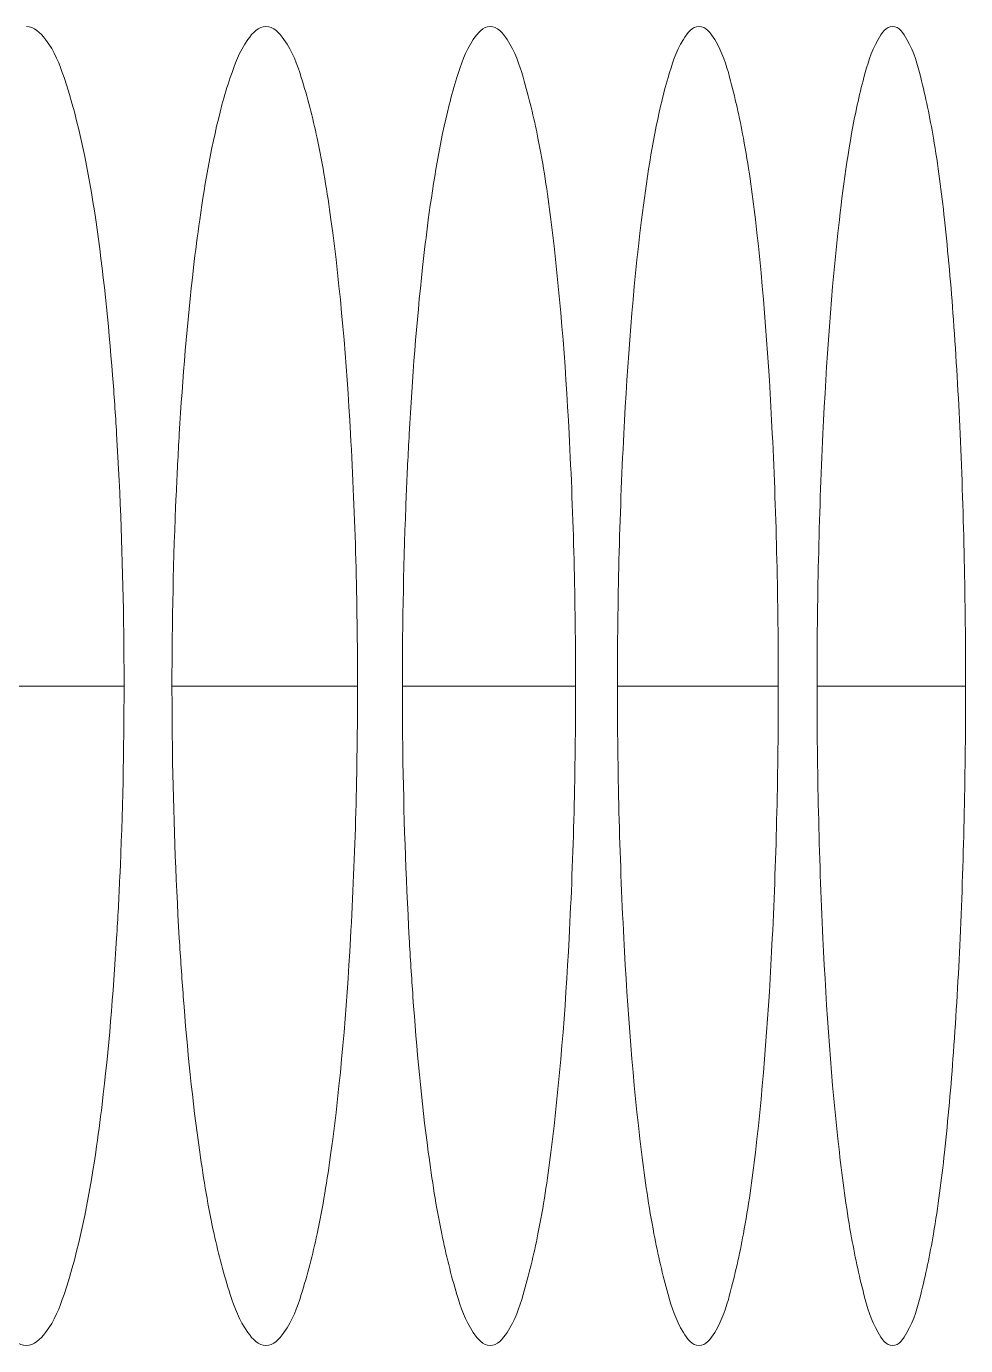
# Model space of a CAD drawing. Header units: millimetres. Extents: x 1177 to 4147, y 93 to 2194.
# Drawn here: x 2914.79 to 2919.07, y 1356.1 to 1362.1 of the extents above; entities that cross this region are included whole.
import ezdxf

# ---------------------------------------------------------------- set-up
doc = ezdxf.new("R2010")
doc.units = ezdxf.units.MM
doc.header["$LTSCALE"] = 0.1
doc.layers.add('标注', color=251, linetype='Continuous', lineweight=9)

msp = doc.modelspace()

# ---------------------------------------------------------------- linework, layer by layer
at = {"layer": '标注'}
for p, q in [((2914.3372, 1359.0968), (2915.2372, 1359.0968)), ((2915.4553, 1359.0968), (2916.2994, 1359.0968)), ((2916.5035, 1359.0968), (2917.2917, 1359.0968)), ((2917.4818, 1359.0968), (2918.214, 1359.0968)), ((2918.39, 1359.0968), (2919.0662, 1359.0968))]:
    msp.add_line(p, q, dxfattribs=at)
for points, knots in [([(2915.1083, 1361.2174), (2915.0761, 1361.4362), (2915.0204, 1361.7234), (2914.9099, 1362.0145), (2914.8281, 1362.0968), (2914.7928, 1362.0968)], [0, 0, 0, 0, 0.690419, 0.889948, 1, 1, 1, 1]), ([(2915.883, 1362.0968), (2915.8491, 1362.0968), (2915.771, 1362.0119), (2915.7413, 1361.9249), (2915.7207, 1361.865)], [0, 0, 0, 0, 0.348617, 1, 1, 1, 1]), ([(2916.2994, 1359.0968), (2916.2994, 1359.4795), (2916.2807, 1360.1877), (2916.2124, 1361.021), (2916.1273, 1361.5594), (2916.0553, 1361.8379), (2915.9939, 1362.012), (2915.9167, 1362.0968), (2915.883, 1362.0968)], [0, 0, 0, 0, 0.372977, 0.690664, 0.812881, 0.905598, 0.967111, 1, 1, 1, 1]), ([(2916.9032, 1362.0968), (2916.8708, 1362.0968), (2916.7976, 1362.0092), (2916.7708, 1361.9246), (2916.7517, 1361.865)], [0, 0, 0, 0, 0.341263, 1, 1, 1, 1]), ([(2917.2917, 1359.0968), (2917.2917, 1359.4795), (2917.2743, 1360.1874), (2917.2105, 1361.0208), (2917.1315, 1361.5588), (2917.064, 1361.8379), (2917.0079, 1362.0094), (2916.9355, 1362.0968), (2916.9032, 1362.0968)], [0, 0, 0, 0, 0.374044, 0.692483, 0.814831, 0.907432, 0.968435, 1, 1, 1, 1]), ([(2917.8535, 1362.0968), (2917.8225, 1362.0968), (2917.7544, 1362.0063), (2917.7303, 1361.9244), (2917.7127, 1361.865)], [0, 0, 0, 0, 0.33368, 1, 1, 1, 1]), ([(2918.214, 1359.0968), (2918.214, 1359.4794), (2918.1979, 1360.1871), (2918.1387, 1361.0207), (2918.0655, 1361.5582), (2918.0027, 1361.838), (2917.9516, 1362.0065), (2917.8844, 1362.0968), (2917.8535, 1362.0968)], [0, 0, 0, 0, 0.37507, 0.694236, 0.816716, 0.909212, 0.969734, 1, 1, 1, 1]), ([(2918.7337, 1362.0968), (2918.7041, 1362.0968), (2918.6415, 1362.0032), (2918.6199, 1361.9241), (2918.6036, 1361.865)], [0, 0, 0, 0, 0.32591, 1, 1, 1, 1]), ([(2919.0662, 1359.0968), (2919.0662, 1359.4794), (2919.0546, 1360.0357), (2919.0149, 1360.7423), (2918.9754, 1361.1918), (2918.9295, 1361.5575), (2918.8714, 1361.8382), (2918.825, 1362.0035), (2918.7632, 1362.0968), (2918.7337, 1362.0968)], [0, 0, 0, 0, 0.376037, 0.546407, 0.695928, 0.818534, 0.910934, 0.971004, 1, 1, 1, 1]), ([(2915.7207, 1361.865), (2915.7065, 1361.8236), (2915.6441, 1361.6114), (2915.6067, 1361.3928), (2915.5816, 1361.2174)], [0, 0, 0, 0, 0.198134, 1, 1, 1, 1]), ([(2916.7517, 1361.865), (2916.7384, 1361.8236), (2916.68, 1361.6109), (2916.6451, 1361.3927), (2916.6216, 1361.2174)], [0, 0, 0, 0, 0.197654, 1, 1, 1, 1]), ([(2917.7127, 1361.865), (2917.7003, 1361.8235), (2917.6459, 1361.6105), (2917.6135, 1361.3925), (2917.5917, 1361.2174)], [0, 0, 0, 0, 0.1972, 1, 1, 1, 1]), ([(2918.6036, 1361.865), (2918.5922, 1361.8235), (2918.5418, 1361.61), (2918.5119, 1361.3923), (2918.4918, 1361.2174)], [0, 0, 0, 0, 0.196774, 1, 1, 1, 1]), ([(2915.2034, 1360.2441), (2915.198, 1360.3328), (2915.1755, 1360.6581), (2915.1429, 1360.9829), (2915.1083, 1361.2174)], [0, 0, 0, 0, 0.272807, 1, 1, 1, 1]), ([(2915.5816, 1361.2174), (2915.5712, 1361.145), (2915.5299, 1360.8216), (2915.5038, 1360.4964), (2915.4887, 1360.2441)], [0, 0, 0, 0, 0.224605, 1, 1, 1, 1]), ([(2916.6216, 1361.2174), (2916.6119, 1361.1449), (2916.5732, 1360.8214), (2916.5489, 1360.4963), (2916.5348, 1360.2441)], [0, 0, 0, 0, 0.224504, 1, 1, 1, 1]), ([(2917.5917, 1361.2174), (2917.5515, 1360.8943), (2917.4994, 1360.1874), (2917.4818, 1359.4793), (2917.4818, 1359.0968)], [0, 0, 0, 0, 0.459843, 1, 1, 1, 1]), ([(2918.4918, 1361.2174), (2918.4545, 1360.8941), (2918.4064, 1360.1872), (2918.39, 1359.4793), (2918.39, 1359.0968)], [0, 0, 0, 0, 0.459732, 1, 1, 1, 1]), ([(2915.2372, 1359.0968), (2915.2372, 1359.1948), (2915.2344, 1359.5774), (2915.2207, 1359.9599), (2915.2034, 1360.2441)], [0, 0, 0, 0, 0.256011, 1, 1, 1, 1]), ([(2915.4887, 1360.2441), (2915.4832, 1360.1517), (2915.4635, 1359.7696), (2915.4553, 1359.3869), (2915.4553, 1359.0968)], [0, 0, 0, 0, 0.241764, 1, 1, 1, 1]), ([(2916.5348, 1360.2441), (2916.5296, 1360.1517), (2916.5112, 1359.7696), (2916.5035, 1359.3869), (2916.5035, 1359.0968)], [0, 0, 0, 0, 0.241739, 1, 1, 1, 1]), ([(2915.2034, 1357.9495), (2915.209, 1358.0419), (2915.229, 1358.424), (2915.2372, 1358.8067), (2915.2372, 1359.0968)], [0, 0, 0, 0, 0.241771, 1, 1, 1, 1]), ([(2915.4553, 1359.0968), (2915.4553, 1358.9988), (2915.4582, 1358.6162), (2915.4717, 1358.2337), (2915.4887, 1357.9495)], [0, 0, 0, 0, 0.256014, 1, 1, 1, 1]), ([(2915.883, 1356.0968), (2915.9167, 1356.0968), (2915.9939, 1356.1816), (2916.0553, 1356.3557), (2916.1273, 1356.6342), (2916.2124, 1357.1726), (2916.2807, 1358.0059), (2916.2994, 1358.7141), (2916.2994, 1359.0968)], [0, 0, 0, 0, 0.032889, 0.094402, 0.187119, 0.309336, 0.627023, 1, 1, 1, 1]), ([(2916.5035, 1359.0968), (2916.5035, 1358.9988), (2916.5062, 1358.6163), (2916.5189, 1358.2337), (2916.5348, 1357.9495)], [0, 0, 0, 0, 0.256029, 1, 1, 1, 1]), ([(2916.9032, 1356.0968), (2916.9355, 1356.0968), (2917.0079, 1356.1843), (2917.064, 1356.3557), (2917.1315, 1356.6348), (2917.2105, 1357.1728), (2917.2743, 1358.0062), (2917.2917, 1358.7142), (2917.2917, 1359.0968)], [0, 0, 0, 0, 0.031565, 0.092568, 0.185169, 0.307517, 0.625956, 1, 1, 1, 1]), ([(2917.4818, 1359.0968), (2917.4818, 1358.7143), (2917.4994, 1358.0062), (2917.5515, 1357.2993), (2917.5917, 1356.9762)], [0, 0, 0, 0, 0.540157, 1, 1, 1, 1]), ([(2917.8535, 1356.0968), (2917.8844, 1356.0968), (2917.9516, 1356.1871), (2918.0027, 1356.3556), (2918.0655, 1356.6355), (2918.1387, 1357.1729), (2918.1979, 1358.0065), (2918.214, 1358.7142), (2918.214, 1359.0968)], [0, 0, 0, 0, 0.030266, 0.090788, 0.183284, 0.305764, 0.62493, 1, 1, 1, 1]), ([(2918.39, 1359.0968), (2918.39, 1358.7143), (2918.4064, 1358.0064), (2918.4545, 1357.2995), (2918.4918, 1356.9762)], [0, 0, 0, 0, 0.540268, 1, 1, 1, 1]), ([(2918.7337, 1356.0968), (2918.7632, 1356.0968), (2918.825, 1356.1901), (2918.8714, 1356.3554), (2918.9295, 1356.6362), (2918.9754, 1357.0018), (2919.0149, 1357.4513), (2919.0546, 1358.1579), (2919.0662, 1358.7142), (2919.0662, 1359.0968)], [0, 0, 0, 0, 0.028996, 0.089066, 0.181466, 0.304072, 0.453593, 0.623963, 1, 1, 1, 1]), ([(2915.1083, 1356.9762), (2915.119, 1357.0486), (2915.1615, 1357.372), (2915.1881, 1357.6972), (2915.2034, 1357.9495)], [0, 0, 0, 0, 0.224659, 1, 1, 1, 1]), ([(2915.4887, 1357.9495), (2915.494, 1357.8608), (2915.5161, 1357.5356), (2915.548, 1357.2108), (2915.5816, 1356.9762)], [0, 0, 0, 0, 0.272845, 1, 1, 1, 1]), ([(2916.5348, 1357.9495), (2916.5397, 1357.8608), (2916.5604, 1357.5357), (2916.5902, 1357.2109), (2916.6216, 1356.9762)], [0, 0, 0, 0, 0.272926, 1, 1, 1, 1]), ([(2914.4717, 1356.9762), (2914.5051, 1356.7573), (2914.5624, 1356.4699), (2914.6752, 1356.179), (2914.7574, 1356.0968), (2914.7928, 1356.0968)], [0, 0, 0, 0, 0.690007, 0.889741, 1, 1, 1, 1]), ([(2914.7928, 1356.0968), (2914.8281, 1356.0968), (2914.9099, 1356.1791), (2915.0204, 1356.4702), (2915.0761, 1356.7574), (2915.1083, 1356.9762)], [0, 0, 0, 0, 0.110052, 0.309581, 1, 1, 1, 1]), ([(2915.5816, 1356.9762), (2915.5994, 1356.8518), (2915.6347, 1356.6346), (2915.7085, 1356.3557), (2915.7714, 1356.1816), (2915.8491, 1356.0968), (2915.883, 1356.0968)], [0, 0, 0, 0, 0.394755, 0.694432, 0.893483, 1, 1, 1, 1]), ([(2916.6216, 1356.9762), (2916.6383, 1356.8519), (2916.6711, 1356.6352), (2916.7404, 1356.3558), (2916.7979, 1356.1842), (2916.8708, 1356.0968), (2916.9032, 1356.0968)], [0, 0, 0, 0, 0.397524, 0.698589, 0.897148, 1, 1, 1, 1]), ([(2917.5917, 1356.9762), (2917.6072, 1356.852), (2917.6375, 1356.6359), (2917.7022, 1356.3557), (2917.7548, 1356.1871), (2917.8225, 1356.0968), (2917.8535, 1356.0968)], [0, 0, 0, 0, 0.400242, 0.702686, 0.900801, 1, 1, 1, 1]), ([(2918.4918, 1356.9762), (2918.5061, 1356.8521), (2918.534, 1356.6366), (2918.594, 1356.3555), (2918.6418, 1356.19), (2918.7041, 1356.0968), (2918.7337, 1356.0968)], [0, 0, 0, 0, 0.402894, 0.706703, 0.904419, 1, 1, 1, 1])]:
    msp.add_open_spline(points, degree=3, knots=knots, dxfattribs=at)

doc.saveas('drawing.dxf')
